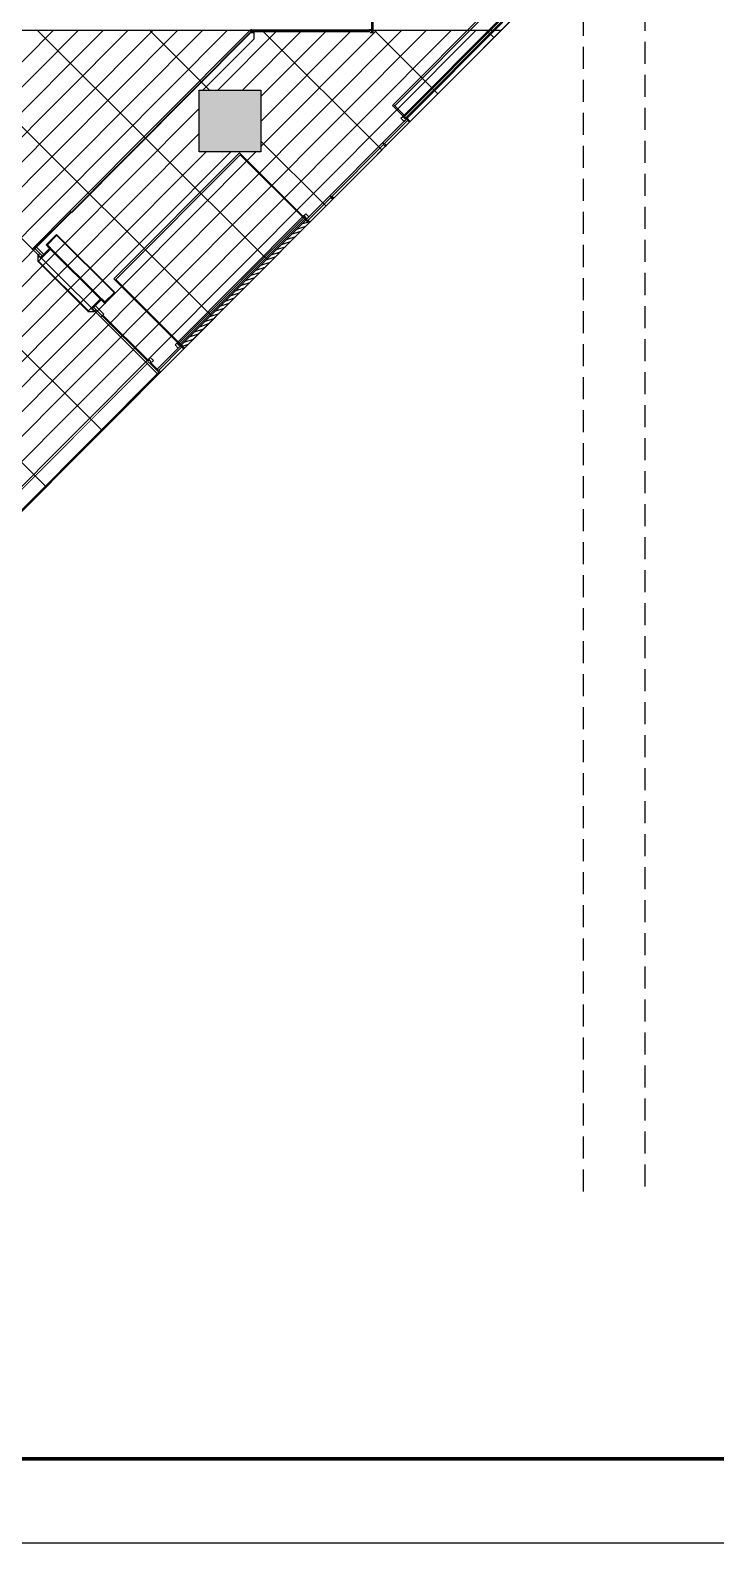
# Model space of a CAD drawing. Header units: millimetres. Extents: x 5896 to 6381, y 4295 to 4378.
# Drawn here: x 6161.91 to 6169.69, y 4349.11 to 4366.29 of the extents above; entities that cross this region are included whole.
import ezdxf

# ---------------------------------------------------------------- set-up
doc = ezdxf.new("R2010")
doc.units = ezdxf.units.MM
for name, pattern in [('NASCOSTA', [0.375, 0.25, -0.125]), ('PHANTOM2', [1.25, 0.625, -0.125, 0.125, -0.125, 0.125, -0.125]), ('TRATTEGGIATA', [0.75, 0.5, -0.25])]:
    doc.linetypes.add(name, pattern=pattern)
for name, color, linetype in [('A-GLAZING', 2, 'Continuous'), ('ax-arredo sez', 6, 'Continuous'), ('floor-tiles', 11, 'Continuous'), ('GA_X DIM', 8, 'Continuous'), ('Pareti02', 3, 'Continuous'), ('R-PROIEZIONI', 2, 'NASCOSTA'), ('sezioni 02', 3, 'Continuous'), ('Urban', 6, 'Continuous'), ('图框', 254, 'Continuous')]:
    doc.layers.add(name, color=color, linetype=linetype)
doc.layers.add('floor-ALU', color=7, linetype='Continuous', true_color=0x8080fe)
doc.layers.add('R-BORDER', color=7, linetype='PHANTOM2', true_color=0xdb0000, plot=False)
doc.layers.add('R-HATCH', color=7, linetype='Continuous', lineweight=9, true_color=0xbababa)
doc.layers.add('R-WALL', color=7, linetype='Continuous', lineweight=9, true_color=0xbababa)

# ---------------------------------------------------------------- blocks, each defined once
blk = doc.blocks.new('tukuang')
at = {"layer": '图框'}
blk.add_lwpolyline([(0, 0), (4200, 0), (4200, 2969.7), (0, 2969.7)], close=True, dxfattribs=at)
at = {"layer": '图框', "const_width": 4.24}
blk.add_lwpolyline([(212.1, 2870.7), (4101, 2870.7), (4101, 99), (212.1, 99)], close=True, dxfattribs=at)

msp = doc.modelspace()

# ---------------------------------------------------------------- hatches: boundary and pattern name
at = {"layer": 'floor-ALU'}
h = msp.add_hatch(dxfattribs=at)
h.set_pattern_fill('ANSI31', color=256, scale=0.3, angle=333)
h.set_pattern_definition([(18, (5840.795325, 4279.728902), (-0.0115881373, 0.0356646194), [])])
h.paths.add_polyline_path([(6165.072, 4364.099), (6165.037, 4364.134), (6163.625, 4362.718), (6163.661, 4362.682)])
h = msp.add_hatch(color=256, dxfattribs=at)
h.dxf.hatch_style = 1
h.paths.add_polyline_path([(6163.378, 4362.399), (6158.898, 4357.901), (6158.891, 4357.908), (6163.371, 4362.406)])
at = {"layer": 'R-HATCH', "ltscale": 10000}
h = msp.add_hatch(color=256, dxfattribs=at)
h.dxf.hatch_style = 1
h.paths.add_polyline_path([(6163.829, 4364.911), (6164.529, 4364.911), (6164.529, 4365.611), (6163.829, 4365.611)])
h.paths.add_polyline_path([(6164.529, 4373.309), (6164.529, 4374.009), (6163.829, 4374.009), (6163.829, 4373.309)])
h.paths.add_polyline_path([(6155.429, 4373.311), (6155.429, 4374.011), (6156.129, 4374.011), (6156.129, 4373.311)])
h.paths.add_polyline_path([(6156.129, 4364.911), (6156.129, 4365.611), (6155.429, 4365.611), (6155.429, 4364.911)])
h.paths.add_polyline_path([(6156.129, 4356.51), (6156.129, 4357.21), (6155.429, 4357.21), (6155.429, 4356.51)])
h.paths.add_polyline_path([(6147.729, 4356.701), (6147.729, 4357.401), (6147.029, 4357.401), (6147.029, 4356.701)])
h.paths.add_polyline_path([(6147.029, 4365.611), (6147.729, 4365.611), (6147.729, 4364.911), (6147.029, 4364.911)])

# ---------------------------------------------------------------- linework, layer by layer
at = {"layer": 'A-GLAZING', "color": 1}
for p, q in [((6167.241, 4366.418), (6166.154, 4365.327)), ((6166.19, 4365.292), (6167.277, 4366.383)), ((6163.59, 4362.753), (6165.001, 4364.17)), ((6165.037, 4364.134), (6163.625, 4362.718))]:
    msp.add_line(p, q, dxfattribs=at)
at = {"layer": 'A-GLAZING', "elevation": 0}
for points in [[(6166.159, 4365.311), (6166.159, 4365.311), (6166.159, 4365.309), (6166.171, 4365.297), (6166.174, 4365.297), (6166.174, 4365.297), (6167.272, 4366.399), (6167.272, 4366.401), (6167.26, 4366.413), (6167.257, 4366.413)], [(6166.148, 4365.302), (6166.165, 4365.285), (6166.174, 4365.294), (6166.157, 4365.311)], [(6165.018, 4364.165), (6165.018, 4364.165), (6165.02, 4364.165), (6165.032, 4364.153), (6165.032, 4364.151), (6165.032, 4364.151), (6163.609, 4362.723), (6163.607, 4362.723), (6163.595, 4362.734), (6163.595, 4362.737)], [(6165.027, 4364.176), (6165.043, 4364.16), (6165.034, 4364.151), (6165.018, 4364.167)], [(6163.584, 4362.728), (6163.6, 4362.711), (6163.609, 4362.72), (6163.593, 4362.737)]]:
    msp.add_lwpolyline(points, close=True, dxfattribs=at)
at = {"layer": 'A-GLAZING', "color": 252, "linetype": 'TRATTEGGIATA', "true_color": 0x8c8c8c, "const_width": 0.01, "elevation": 0}
msp.add_lwpolyline([(6158.774, 4358.025), (6163.254, 4362.522)], dxfattribs=at)
at = {"layer": 'ax-arredo sez'}
for p, q in [((6165.788, 4366.266), (6165.788, 4366.551)), ((6165.803, 4366.266), (6165.803, 4366.536)), ((6161.948, 4363.824), (6162.358, 4364.237)), ((6161.958, 4363.814), (6162.369, 4364.226))]:
    msp.add_line(p, q, dxfattribs=at)
at = {"layer": 'ax-arredo sez', "elevation": 0}
for points in [[(6166.034, 4365.447), (6166.048, 4365.433), (6167.135, 4366.524), (6167.121, 4366.538)], [(6164.405, 4366.291), (6164.405, 4366.294), (6164.422, 4366.294), (6164.422, 4366.301), (6164.425, 4366.301), (6164.425, 4366.273), (6164.422, 4366.273), (6164.422, 4366.291)], [(6164.425, 4366.29), (6164.425, 4366.284), (6164.426, 4366.283), (6165.759, 4366.283), (6165.76, 4366.284), (6165.76, 4366.29), (6165.759, 4366.291), (6164.426, 4366.291)], [(6165.76, 4366.283), (6165.76, 4366.273), (6164.425, 4366.273), (6164.425, 4366.283)], [(6165.78, 4366.291), (6165.78, 4366.294), (6165.763, 4366.294), (6165.763, 4366.301), (6165.76, 4366.301), (6165.76, 4366.273), (6165.763, 4366.273), (6165.763, 4366.291)], [(6162.202, 4363.966), (6162.209, 4363.959), (6162.105, 4363.854), (6162.097, 4363.861)], [(6162.202, 4363.966), (6162.868, 4363.303), (6162.875, 4363.31), (6162.209, 4363.973)], [(6162.022, 4363.708), (6162.033, 4363.697), (6162.139, 4363.803), (6162.128, 4363.814)], [(6162.135, 4363.821), (6162.723, 4363.235), (6162.716, 4363.228), (6162.128, 4363.814)], [(6162.868, 4363.303), (6162.861, 4363.31), (6162.756, 4363.205), (6162.763, 4363.198)], [(6162.61, 4363.122), (6162.599, 4363.133), (6162.705, 4363.239), (6162.716, 4363.228)]]:
    msp.add_lwpolyline(points, close=True, dxfattribs=at)
for points in [[(6166.034, 4365.447), (6166.154, 4365.327), (6166.144, 4365.316), (6166.023, 4365.436), (6166.034, 4365.447)], [(6162.14, 4363.819), (6162.097, 4363.861), (6162.089, 4363.853), (6162.128, 4363.814), (6162.135, 4363.821), (6162.139, 4363.818), (6162.14, 4363.819)], [(6162.033, 4363.697), (6161.997, 4363.732), (6161.997, 4363.662), (6162.033, 4363.697)], [(6162.599, 4363.133), (6162.564, 4363.097), (6162.635, 4363.097), (6162.599, 4363.133)], [(6162.721, 4363.24), (6162.763, 4363.198), (6162.755, 4363.189), (6162.716, 4363.228), (6162.723, 4363.235), (6162.719, 4363.239), (6162.721, 4363.24)]]:
    msp.add_lwpolyline(points, dxfattribs=at)
at = {"layer": 'ax-arredo sez', "color": 2, "elevation": 0}
msp.add_lwpolyline([(6162.564, 4363.102), (6162.568, 4363.106), (6162.568, 4363.107), (6162.007, 4363.666), (6162.006, 4363.666), (6162.001, 4363.662), (6162.001, 4363.66), (6162.563, 4363.102)], close=True, dxfattribs=at)
at = {"layer": 'DEFPOINTS'}
for p, q in [((6165.788, 4366.321), (6165.788, 4366.291)), ((6161.926, 4363.803), (6161.948, 4363.824)), ((6161.997, 4363.732), (6162.018, 4363.754)), ((6162.635, 4363.097), (6162.656, 4363.119)), ((6162.706, 4363.027), (6162.727, 4363.048))]:
    msp.add_line(p, q, dxfattribs=at)
at = {"layer": 'DEFPOINTS', "elevation": 0}
msp.add_lwpolyline([(6163.829, 4365.611), (6164.529, 4365.611), (6164.529, 4364.911), (6163.829, 4364.911)], close=True, dxfattribs=at)
at = {"layer": 'floor-ALU', "elevation": 0}
msp.add_lwpolyline([(6165.072, 4364.099), (6165.037, 4364.134), (6163.625, 4362.718), (6163.661, 4362.682)], close=True, dxfattribs=at)
msp.add_lwpolyline([(6163.378, 4362.399), (6158.898, 4357.901), (6158.891, 4357.908), (6163.371, 4362.406), (6163.378, 4362.399)], dxfattribs=at)
at = {"layer": 'floor-tiles'}
for p, q in [((6166.973, 4366.291), (6153.989, 4353.257)), ((6166.691, 4366.291), (6153.989, 4353.54)), ((6166.409, 4366.291), (6153.989, 4353.824)), ((6166.127, 4366.291), (6153.989, 4354.107)), ((6164.433, 4366.291), (6153.989, 4355.807)), ((6164.15, 4366.291), (6153.989, 4356.091)), ((6163.868, 4366.291), (6153.989, 4356.374)), ((6163.586, 4366.291), (6153.989, 4356.658)), ((6163.304, 4366.291), (6153.989, 4356.941)), ((6163.021, 4366.291), (6153.989, 4357.224)), ((6162.739, 4366.291), (6153.989, 4357.508)), ((6162.457, 4366.291), (6153.989, 4357.791)), ((6162.174, 4366.291), (6153.989, 4358.074)), ((6159.578, 4366.291), (6167.256, 4366.291)), ((6160.712, 4366.291), (6163.961, 4363.055)), ((6161.988, 4366.291), (6164.596, 4363.692)), ((6163.263, 4366.291), (6163.945, 4365.611)), ((6164.715, 4366.291), (6164.038, 4365.611)), ((6164.997, 4366.291), (6164.32, 4365.611)), ((6165.844, 4366.291), (6164.529, 4364.971)), ((6165.562, 4366.291), (6164.529, 4365.254)), ((6165.28, 4366.291), (6164.529, 4365.537)), ((6164.538, 4366.291), (6165.902, 4364.932)), ((6165.813, 4366.291), (6166.537, 4365.57)), ((6167.088, 4366.291), (6167.172, 4366.207)), ((6159.543, 4366.185), (6163.361, 4362.382)), ((6158.908, 4365.548), (6162.726, 4361.744)), ((6163.829, 4365.402), (6155.668, 4357.21)), ((6163.829, 4365.118), (6155.951, 4357.21)), ((6164.529, 4365.03), (6165.267, 4364.295)), ((6164.469, 4364.911), (6153.989, 4354.391)), ((6164.187, 4364.911), (6156.129, 4356.822)), ((6163.905, 4364.911), (6156.129, 4357.105)), ((6158.273, 4364.91), (6162.091, 4361.107))]:
    msp.add_line(p, q, dxfattribs=at)
at = {"layer": 'floor-tiles', "elevation": 0}
for points in [[(6156.129, 4372.881), (6156.129, 4362.723), (6153.989, 4362.723), (6153.989, 4364.911), (6151.434, 4364.911), (6151.434, 4363.515), (6147.829, 4363.515), (6147.829, 4353.086), (6154.101, 4353.086), (6157.204, 4356.201), (6157.169, 4356.236), (6158.58, 4357.653), (6158.616, 4357.618), (6163.661, 4362.682), (6163.625, 4362.718), (6165.037, 4364.134), (6165.072, 4364.099)], [(6165.072, 4364.099), (6168.188, 4367.227)]]:
    msp.add_lwpolyline(points, dxfattribs=at)
at = {"layer": 'Pareti02'}
for p, q in [((6166.034, 4365.447), (6167.121, 4366.538)), ((6162.358, 4364.237), (6164.405, 4366.291)), ((6162.376, 4364.219), (6164.415, 4366.266)), ((6164.415, 4366.266), (6164.415, 4366.291)), ((6164.415, 4366.266), (6164.447, 4366.266)), ((6164.447, 4366.266), (6164.447, 4366.191)), ((6165.768, 4366.266), (6165.803, 4366.266)), ((6164.447, 4366.191), (6163.869, 4365.611)), ((6165.333, 4364.404), (6165.355, 4364.383)), ((6162.358, 4364.237), (6162.376, 4364.219)), ((6162.043, 4363.729), (6161.948, 4363.824)), ((6162.061, 4363.747), (6161.983, 4363.824)), ((6162.881, 4363.459), (6163.661, 4362.682)), ((6162.631, 4363.143), (6162.727, 4363.048)), ((6162.649, 4363.161), (6162.745, 4363.066)), ((6162.727, 4363.048), (6162.745, 4363.066))]:
    msp.add_line(p, q, dxfattribs=at)
at = {"layer": 'Pareti02', "elevation": 0}
for points in [[(6165.914, 4365.015), (6165.928, 4365.001), (6165.931, 4365.004), (6165.953, 4364.983), (6165.942, 4364.972), (6165.921, 4364.994), (6165.924, 4364.997), (6165.91, 4365.011), (6165.914, 4365.015)], [(6165.312, 4364.411), (6165.326, 4364.397), (6165.323, 4364.393), (6165.344, 4364.372), (6165.355, 4364.383), (6165.333, 4364.404), (6165.33, 4364.4), (6165.316, 4364.414), (6165.312, 4364.411)]]:
    msp.add_lwpolyline(points, dxfattribs=at)
at = {"layer": 'R-BORDER', "ltscale": 10000, "elevation": 0}
msp.add_lwpolyline([(6147.729, 4353.086), (6154.101, 4353.086), (6164.187, 4363.211), (6168.188, 4367.227), (6168.188, 4372.509), (6167.252, 4372.881), (6156.079, 4372.881), (6156.079, 4362.843), (6154.159, 4362.843), (6154.159, 4364.986), (6147.779, 4364.986), (6147.779, 4353.086)], close=True, dxfattribs=at)
at = {"layer": 'R-PROIEZIONI', "elevation": 0}
for points in [[(6164.529, 4374.009), (6164.529, 4373.659), (6168.188, 4373.659), (6168.888, 4373.659), (6168.888, 4353.086)], [(6168.188, 4367.227), (6168.188, 4353.086)]]:
    msp.add_lwpolyline(points, dxfattribs=at)
at = {"layer": 'R-WALL', "ltscale": 10000, "elevation": 0}
msp.add_lwpolyline([(6163.829, 4364.911), (6164.529, 4364.911), (6164.529, 4365.611), (6163.829, 4365.611)], close=True, dxfattribs=at)
at = {"layer": 'sezioni 02', "elevation": 0}
for points in [[(6165.928, 4365.001), (6166.196, 4365.27), (6166.182, 4365.284), (6165.914, 4365.015)], [(6166.164, 4365.318), (6166.148, 4365.302), (6166.139, 4365.311), (6166.154, 4365.327)], [(6165.001, 4364.17), (6165.008, 4364.177), (6164.3, 4364.883), (6164.293, 4364.875)], [(6165.326, 4364.397), (6165.058, 4364.127), (6165.044, 4364.142), (6165.312, 4364.411)], [(6165.011, 4364.16), (6165.027, 4364.176), (6165.017, 4364.185), (6165.001, 4364.17)], [(6163.59, 4362.753), (6163.583, 4362.746), (6162.874, 4363.452), (6162.881, 4363.459)], [(6163.364, 4362.427), (6163.632, 4362.696), (6163.618, 4362.71), (6163.35, 4362.441)], [(6163.599, 4362.743), (6163.584, 4362.728), (6163.574, 4362.737), (6163.59, 4362.753)], [(6163.246, 4362.531), (6163.262, 4362.546), (6163.252, 4362.556), (6163.237, 4362.54)]]:
    msp.add_lwpolyline(points, close=True, dxfattribs=at)
for points in [[(6166.119, 4365.292), (6166.139, 4365.311), (6166.165, 4365.285), (6166.18, 4365.301), (6166.19, 4365.292), (6166.154, 4365.256), (6166.119, 4365.292)], [(6166.183, 4365.285), (6166.19, 4365.292), (6166.225, 4365.256), (6166.215, 4365.246), (6166.193, 4365.267), (6166.197, 4365.271), (6166.183, 4365.285)], [(6165.037, 4364.205), (6165.017, 4364.185), (6165.043, 4364.16), (6165.027, 4364.144), (6165.037, 4364.134), (6165.072, 4364.17), (6165.037, 4364.205)], [(6165.044, 4364.142), (6165.037, 4364.134), (6165.072, 4364.099), (6165.083, 4364.11), (6165.062, 4364.131), (6165.058, 4364.127), (6165.044, 4364.142)], [(6163.244, 4362.547), (6162.734, 4363.055), (6162.727, 4363.048), (6163.246, 4362.531)], [(6163.555, 4362.717), (6163.574, 4362.737), (6163.6, 4362.711), (6163.616, 4362.727), (6163.625, 4362.718), (6163.59, 4362.682), (6163.555, 4362.717)], [(6163.618, 4362.71), (6163.625, 4362.718), (6163.661, 4362.682), (6163.65, 4362.672), (6163.629, 4362.693), (6163.632, 4362.696), (6163.618, 4362.71)], [(6163.272, 4362.575), (6163.252, 4362.556), (6163.278, 4362.53), (6163.263, 4362.514), (6163.272, 4362.505), (6163.307, 4362.54), (6163.272, 4362.575)], [(6163.263, 4362.514), (6163.343, 4362.434), (6163.35, 4362.441), (6163.279, 4362.512)], [(6163.35, 4362.441), (6163.344, 4362.435), (6163.344, 4362.433), (6163.378, 4362.399), (6163.389, 4362.41), (6163.368, 4362.431), (6163.364, 4362.427), (6163.35, 4362.441)]]:
    msp.add_lwpolyline(points, dxfattribs=at)
at = {"layer": 'Urban', "elevation": 0}
for points in [[(6165.33, 4364.4), (6165.924, 4364.997), (6165.91, 4365.011), (6165.316, 4364.414)], [(6162.86, 4363.466), (6164.286, 4364.897), (6164.3, 4364.883), (6162.874, 4363.452)]]:
    msp.add_lwpolyline(points, close=True, dxfattribs=at)

# ---------------------------------------------------------------- block references
at = {"layer": 'GA_X DIM', "xscale": 0.009635294117647079, "yscale": 0.009635294117647079, "zscale": 0.009635294117647079}
msp.add_blockref('tukuang', (6138.363, 4349.112), dxfattribs=at)

doc.saveas('drawing.dxf')
